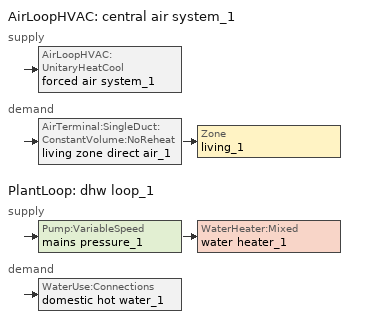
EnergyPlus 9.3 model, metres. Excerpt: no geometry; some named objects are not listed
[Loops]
AirLoopHVAC 'central air system_1'
 supply: AirLoopHVAC:UnitaryHeatCool 'forced air system_1'
 demand: AirTerminal:SingleDuct:ConstantVolume:NoReheat 'living zone direct air_1' > Zone 'living_1'
PlantLoop 'dhw loop_1'
 supply: Pump:VariableSpeed 'mains pressure_1' > WaterHeater:Mixed 'water heater_1'
 demand: WaterUse:Connections 'domestic hot water_1'
[AirLoopHVAC]
central air system_1: , , 0.770704, air supply branches_1, , air supply inlet node_1, air demand outlet node_1, air demand inlet node_1, air supply outlet node_1
[AirLoopHVAC:ReturnPlenum]
return plenum_1: ra duct zone_1, ra plenum air node_1, air demand outlet node_1, , living return node_1
[AirLoopHVAC:UnitaryHeatCool]
forced air system_1: alwayson, air supply inlet node_1, air supply outlet node_1, supplyfanoperation_1, 48.8889, 0.770704, 0.613523, 0, living_1, fan:onoff, supply fan_1, blowthrough, coil:heating:fuel, furnace heating coil_1, coil:cooling:dx:singlespeed, dx cooling coil_1, none
[AirTerminal:SingleDuct:ConstantVolume:NoReheat]
living zone direct air_1: alwayson, living supply node_1 atinlet, living supply node_1, 0.770704
[Coil:Cooling:DX:SingleSpeed]
dx cooling coil_1: coolingseasonschedule, 17586, 0.740402, 2.95079, 0.911095, 773.391, cooling coil inlet node_1, air supply outlet node_1, cool-cap-ft, cool-cap-fff, cool-eir-ft, cool-eir-fff, cool-plf-fplr, -25, 1000, 1.5, 3, 45, , aircooled, 0.9, , 0, 0, 12.7778, , condensate tank 1_1
[Coil:Heating:Fuel]
furnace heating coil_1: heatingseasonschedule, naturalgas, 0.9, 30517, heating coil inlet node_1, cooling coil inlet node_1, , 0, , 0
[EnergyManagementSystem:Sensor]
ah_mfr_sensor_1: air demand inlet node_1; System Node Mass Flow Rate
ah_tout_sensor_1: air demand inlet node_1; System Node Temperature
ah_vfr_sensor_1: air demand inlet node_1; System Node Current Density Volume Flow Rate
ah_wout_sensor_1: air demand inlet node_1; System Node Humidity Ratio
coillatentcooling_1: dx cooling coil_1; Cooling Coil Latent Cooling Energy
coilsensiblecooling_1: dx cooling coil_1; Cooling Coil Sensible Cooling Energy
d_mixlatgain_1: living_1; Zone Mixing Latent Heat Gain Energy
d_mixlatloss_1: living_1; Zone Mixing Latent Heat Loss Energy
d_mixsensgain_1: living_1; Zone Mixing Sensible Heat Gain Energy
d_mixsensloss_1: living_1; Zone Mixing Sensible Heat Loss Energy
deliveredheating_1: furnace heating coil_1; Heating Coil Heating Energy
fan_rtf_sensor_1: supply fan_1; Fan Runtime Fraction
hvacfane_1: supply fan_1; Fan Electric Energy
phiin_1: living_1; Zone Air Relative Humidity
q_heat_1: furnace heating coil_1; Heating Coil Gas Energy
q_pilot_1: furnace heating coil_1; Heating Coil Ancillary Gas Energy
q_wh_1: water heater_1; Water Heater Gas Energy
ra_t_sensor_1: living return node_1; System Node Temperature
ra_w_sensor_1: living return node_1; System Node Humidity Ratio
sensibleloadpredicted_1: living_1; Zone Predicted Sensible Load to Setpoint Heat Transfer Rate
tin_1: living_1; Zone Mean Air Temperature
tout_1: living_1; Zone Outdoor Air Drybulb Temperature
win_1: living_1; Zone Mean Air Humidity Ratio
[Fan:OnOff]
supply fan_1: supplyfanavailability_1, 0.117562, 124.55, 0.770709, 1, 1, air supply inlet node_1, heating coil inlet node_1, , , HVACFan_1
[PlantEquipmentList]
dhw plant equipment_1: waterheater:mixed, water heater_1
[PlantEquipmentOperation:HeatingLoad]
dhw control scheme_1: 0, 1e+15, dhw plant equipment_1
[PlantEquipmentOperationSchemes]
dhw loop operation_1: plantequipmentoperation:heatingload, dhw control scheme_1, alwayson
[PlantLoop]
dhw loop_1: water, , dhw loop operation_1, dhw supply outlet node_1, 100, 0, 0.01, 0, 0.003, mains inlet node_1, dhw supply outlet node_1, dhw supply branches_1, dhw supply connectors_1, dhw demand inlet node_1, mains makeup node_1, dhw demand branches_1, dhw demand connectors_1, optimal
[Pump:VariableSpeed]
mains pressure_1: mains inlet node_1, mains pressure outlet node_1, 0.01, 1, 0, 1, 0, 0, 1, 0, 0, 0, intermittent
[SetpointManager:Scheduled]
dhw loop setpoint manager_1: temperature, dhwsupplysetpoint, dhw supply outlet node_1
[Sizing:Plant]
dhw loop_1: heating, 52.6667, 5.55556
[ThermostatSetpoint:DualSetpoint]
living_1 zone temperature sp: heatingsetpoint_1, coolingsetpoint_1
[WaterHeater:Mixed]
water heater_1: 0.143846, waterheatersp1schedule, 2, 99, cycle, 14655, 0, 0, 0, naturalgas, 0.770475, , 0, electricity, 0, 0, electricity, 0, zone, , living_1, , 4.0929, 0.64, 4.0929, 1, , , , water heater use inlet node_1, water heater use outlet node_1, 1, , , 1, autosize, , 1.5
[WaterUse:Connections]
domestic hot water_1: water demand inlet node_1, water demand outlet node_1, , , , , none, , , sinks_1, showers_1, clothes washer_1, dishwasher_1, baths_1
[WaterUse:Equipment]
baths_1: Domestic Hot Water_1, 0.000538433, baths_1, ssbwatertempschedule
clothes washer_1: Domestic Hot Water_1, 0.000718838, clotheswasher_1, cwwatertempschedule_1
dishwasher_1: Domestic Hot Water_1, 0.000113483, dishwasher_1, dwwatertempschedule
showers_1: Domestic Hot Water_1, 0.000312484, showers_1, ssbwatertempschedule
sinks_1: Domestic Hot Water_1, 0.000219402, sinks_1, ssbwatertempschedule
[WaterUse:Storage]
condensate tank 1_1: cc2 condensate drain tank, 2, 0, , , , none, , , , , scheduledtemperature, dwwatertempschedule, zone, , dummy
[ZoneControl:Thermostat]
living_1 zone thermostat: living_1, livingzonecontrol_1, thermostatsetpoint:dualsetpoint, living_1 zone temperature sp
[Zone equipment]
living_1: living zone direct air_1
[Curve:Biquadratic]
cool-cap-ft: 1.5509, -0.0750501, 0.00309714, 0.00240111, -5.0544e-05, -0.000427281, 13.88, 23.88, 18.33, 51.66
cool-eir-ft: -0.304283, 0.118048, -0.00342467, -0.00626191, 0.000695427, -0.000469975, 13.88, 23.88, 18.33, 51.66
[Curve:Quadratic]
cool-cap-fff: 0.718605, 0.4101, -0.128705, 0, 2, 0, 2
cool-eir-fff: 1.323, -0.477711, 0.154712, 0, 2, 0, 2
cool-plf-fplr: 0.93, 0.07, 0, 0, 1, 0.7, 1
[Schedule:Constant]
alwayson; supplyfanavailability_1: fraction, 1
cwwatertempschedule_1: temperature, 33.6111
dhwsupplysetpoint; waterheatersp1schedule: temperature, 52.6667
dwwatertempschedule: temperature, 51.6667
livingzonecontrol_1: multiplier, 4
ssbwatertempschedule: temperature, 43.3333
supplyfanoperation_1: multiplier, 0
[Schedule:Day:Hourly]
coolingseasonschedule01d; coolingseasonschedule02d; coolingseasonschedule12d; heatingseasonschedule05d; heatingseasonschedule06d; heatingseasonschedule07d; heatingseasonschedule08d; heatingseasonschedule09d; heatingseasonschedule10d: on/off, 0, 0, 0, 0, 0, 0, 0, 0, 0, 0, 0, 0, 0, 0, 0, 0, 0, 0, 0, 0, 0, 0, 0, 0
coolingseasonschedule03d; coolingseasonschedule04d; coolingseasonschedule05d; coolingseasonschedule06d; coolingseasonschedule07d; coolingseasonschedule08d; coolingseasonschedule09d; coolingseasonschedule10d; coolingseasonschedule11d; heatingseasonschedule01d; heatingseasonschedule02d; heatingseasonschedule03d; heatingseasonschedule04d; heatingseasonschedule11d; heatingseasonschedule12d: on/off, 1, 1, 1, 1, 1, 1, 1, 1, 1, 1, 1, 1, 1, 1, 1, 1, 1, 1, 1, 1, 1, 1, 1, 1
coolingsetpointdesignday_1: temperature, 23.8889, 23.8889, 23.8889, 23.8889, 23.8889, 23.8889, 23.8889, 23.8889, 23.8889, 23.8889, 23.8889, 23.8889, 23.8889, 23.8889, 23.8889, 23.8889, 23.8889, 23.8889, 23.8889, 23.8889, 23.8889, 23.8889, 23.8889, 23.8889
coolingsetpointweekday_1; coolingsetpointweekend_1: temperature, 25, 25, 25, 25, 25, 25, 25, 25, 25, 25, 25, 25, 25, 25, 25, 25, 25, 25, 25, 25, 25, 25, 25, 25
heatingsetpointdesignday_1: temperature, 21.1111, 21.1111, 21.1111, 21.1111, 21.1111, 21.1111, 21.1111, 21.1111, 21.1111, 21.1111, 21.1111, 21.1111, 21.1111, 21.1111, 21.1111, 21.1111, 21.1111, 21.1111, 21.1111, 21.1111, 21.1111, 21.1111, 21.1111, 21.1111
heatingsetpointweekday_1; heatingsetpointweekend_1: temperature, 20, 20, 20, 20, 20, 20, 20, 20, 20, 20, 20, 20, 20, 20, 20, 20, 20, 20, 20, 20, 20, 20, 20, 20
[Schedule:File]
baths_1: fraction, opyplus-external\DHW_4bed_unit0_10min.csv, 5, 1, 8760, comma, no, 10
clotheswasher_1: fraction, opyplus-external\DHW_4bed_unit0_10min.csv, 3, 1, 8760, comma, no, 10
dishwasher_1: fraction, opyplus-external\DHW_4bed_unit0_10min.csv, 4, 1, 8760, comma, no, 10
showers_1: fraction, opyplus-external\DHW_4bed_unit0_10min.csv, 1, 1, 8760, comma, no, 10
sinks_1: fraction, opyplus-external\DHW_4bed_unit0_10min.csv, 2, 1, 8760, comma, no, 10
[Schedule:Week:Compact]
coolingseasonschedule01: for: weekdays, coolingseasonschedule01d, for: customday1, coolingseasonschedule01d, for: customday2, coolingseasonschedule01d, for: allotherdays, coolingseasonschedule01d
coolingseasonschedule02: for: weekdays, coolingseasonschedule02d, for: customday1, coolingseasonschedule02d, for: customday2, coolingseasonschedule02d, for: allotherdays, coolingseasonschedule02d
coolingseasonschedule03: for: weekdays, coolingseasonschedule03d, for: customday1, coolingseasonschedule03d, for: customday2, coolingseasonschedule03d, for: allotherdays, coolingseasonschedule03d
coolingseasonschedule04: for: weekdays, coolingseasonschedule04d, for: customday1, coolingseasonschedule04d, for: customday2, coolingseasonschedule04d, for: allotherdays, coolingseasonschedule04d
coolingseasonschedule05: for: weekdays, coolingseasonschedule05d, for: customday1, coolingseasonschedule05d, for: customday2, coolingseasonschedule05d, for: allotherdays, coolingseasonschedule05d
coolingseasonschedule06: for: weekdays, coolingseasonschedule06d, for: customday1, coolingseasonschedule06d, for: customday2, coolingseasonschedule06d, for: allotherdays, coolingseasonschedule06d
coolingseasonschedule07: for: weekdays, coolingseasonschedule07d, for: customday1, coolingseasonschedule07d, for: customday2, coolingseasonschedule07d, for: allotherdays, coolingseasonschedule07d
coolingseasonschedule08: for: weekdays, coolingseasonschedule08d, for: customday1, coolingseasonschedule08d, for: customday2, coolingseasonschedule08d, for: allotherdays, coolingseasonschedule08d
coolingseasonschedule09: for: weekdays, coolingseasonschedule09d, for: customday1, coolingseasonschedule09d, for: customday2, coolingseasonschedule09d, for: allotherdays, coolingseasonschedule09d
coolingseasonschedule10: for: weekdays, coolingseasonschedule10d, for: customday1, coolingseasonschedule10d, for: customday2, coolingseasonschedule10d, for: allotherdays, coolingseasonschedule10d
coolingseasonschedule11: for: weekdays, coolingseasonschedule11d, for: customday1, coolingseasonschedule11d, for: customday2, coolingseasonschedule11d, for: allotherdays, coolingseasonschedule11d
coolingseasonschedule12: for: weekdays, coolingseasonschedule12d, for: customday1, coolingseasonschedule12d, for: customday2, coolingseasonschedule12d, for: allotherdays, coolingseasonschedule12d
coolingsetpointweek_1: for: weekdays, coolingsetpointweekday_1, for: customday1, coolingsetpointweekday_1, for: customday2, coolingsetpointweekend_1, for: summerdesignday, coolingsetpointdesignday_1, for: allotherdays, coolingsetpointweekend_1
heatingseasonschedule01: for: weekdays, heatingseasonschedule01d, for: customday1, heatingseasonschedule01d, for: customday2, heatingseasonschedule01d, for: allotherdays, heatingseasonschedule01d
heatingseasonschedule02: for: weekdays, heatingseasonschedule02d, for: customday1, heatingseasonschedule02d, for: customday2, heatingseasonschedule02d, for: allotherdays, heatingseasonschedule02d
heatingseasonschedule03: for: weekdays, heatingseasonschedule03d, for: customday1, heatingseasonschedule03d, for: customday2, heatingseasonschedule03d, for: allotherdays, heatingseasonschedule03d
heatingseasonschedule04: for: weekdays, heatingseasonschedule04d, for: customday1, heatingseasonschedule04d, for: customday2, heatingseasonschedule04d, for: allotherdays, heatingseasonschedule04d
heatingseasonschedule05: for: weekdays, heatingseasonschedule05d, for: customday1, heatingseasonschedule05d, for: customday2, heatingseasonschedule05d, for: allotherdays, heatingseasonschedule05d
heatingseasonschedule06: for: weekdays, heatingseasonschedule06d, for: customday1, heatingseasonschedule06d, for: customday2, heatingseasonschedule06d, for: allotherdays, heatingseasonschedule06d
heatingseasonschedule07: for: weekdays, heatingseasonschedule07d, for: customday1, heatingseasonschedule07d, for: customday2, heatingseasonschedule07d, for: allotherdays, heatingseasonschedule07d
heatingseasonschedule08: for: weekdays, heatingseasonschedule08d, for: customday1, heatingseasonschedule08d, for: customday2, heatingseasonschedule08d, for: allotherdays, heatingseasonschedule08d
heatingseasonschedule09: for: weekdays, heatingseasonschedule09d, for: customday1, heatingseasonschedule09d, for: customday2, heatingseasonschedule09d, for: allotherdays, heatingseasonschedule09d
heatingseasonschedule10: for: weekdays, heatingseasonschedule10d, for: customday1, heatingseasonschedule10d, for: customday2, heatingseasonschedule10d, for: allotherdays, heatingseasonschedule10d
heatingseasonschedule11: for: weekdays, heatingseasonschedule11d, for: customday1, heatingseasonschedule11d, for: customday2, heatingseasonschedule11d, for: allotherdays, heatingseasonschedule11d
heatingseasonschedule12: for: weekdays, heatingseasonschedule12d, for: customday1, heatingseasonschedule12d, for: customday2, heatingseasonschedule12d, for: allotherdays, heatingseasonschedule12d
heatingsetpointweek_1: for: weekdays, heatingsetpointweekday_1, for: customday1, heatingsetpointweekday_1, for: customday2, heatingsetpointweekend_1, for: winterdesignday, heatingsetpointdesignday_1, for: allotherdays, heatingsetpointweekend_1
[Schedule:Year]
coolingseasonschedule: on/off, coolingseasonschedule01, 1, 1, 1, 31, coolingseasonschedule02, 2, 1, 2, 28, coolingseasonschedule03, 3, 1, 3, 31, coolingseasonschedule04, 4, 1, 4, 30, coolingseasonschedule05, 5, 1, 5, 31, coolingseasonschedule06, 6, 1, 6, 30, coolingseasonschedule07, 7, 1, 7, 31, coolingseasonschedule08, 8, 1, 8, 31, coolingseasonschedule09, 9, 1, 9, 30, coolingseasonschedule10, 10, 1, 10, 31, coolingseasonschedule11, 11, 1, 11, 30, coolingseasonschedule12, 12, 1, 12, 31
coolingsetpoint_1: temperature, coolingsetpointweek_1, 1, 1, 12, 31
heatingseasonschedule: on/off, heatingseasonschedule01, 1, 1, 1, 31, heatingseasonschedule02, 2, 1, 2, 28, heatingseasonschedule03, 3, 1, 3, 31, heatingseasonschedule04, 4, 1, 4, 30, heatingseasonschedule05, 5, 1, 5, 31, heatingseasonschedule06, 6, 1, 6, 30, heatingseasonschedule07, 7, 1, 7, 31, heatingseasonschedule08, 8, 1, 8, 31, heatingseasonschedule09, 9, 1, 9, 30, heatingseasonschedule10, 10, 1, 10, 31, heatingseasonschedule11, 11, 1, 11, 30, heatingseasonschedule12, 12, 1, 12, 31
heatingsetpoint_1: temperature, heatingsetpointweek_1, 1, 1, 12, 31
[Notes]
Copyright (c) 2021, Openergy development team
http://www.openergy.fr
https://github.com/openergy/opyplus
-Generator eplusr
-Option SortedOrder
-      Use '!' comments if they need to be retained when using the IDFEditor.
